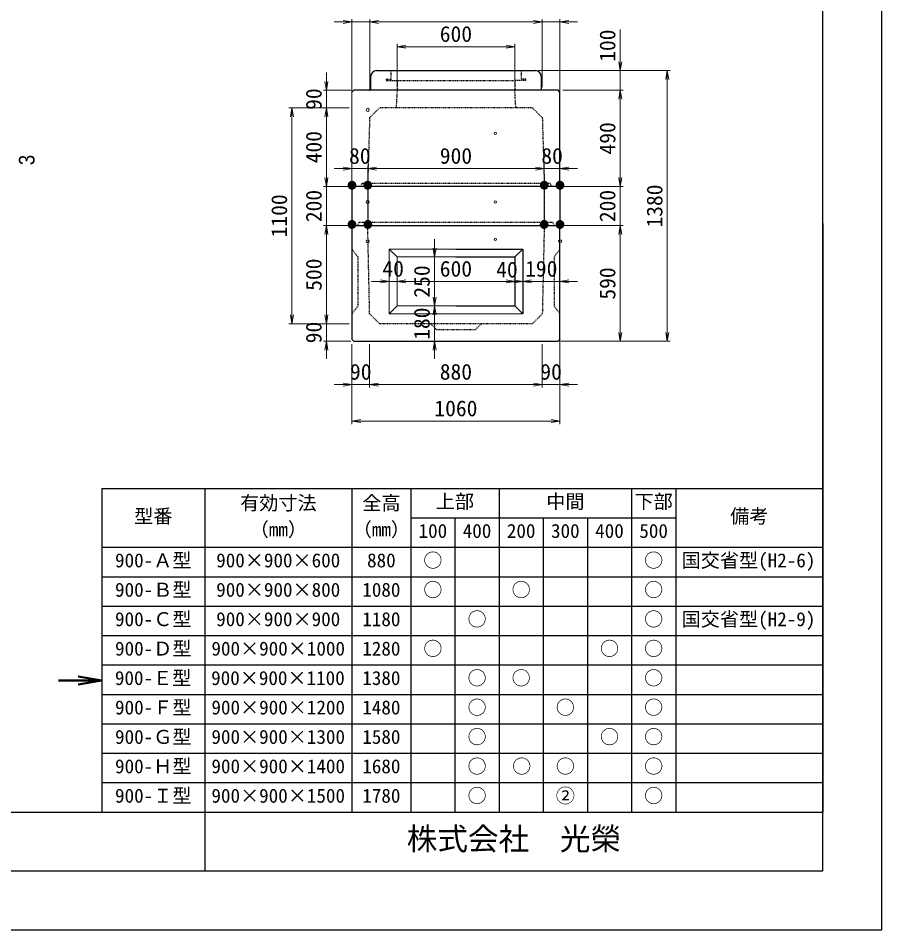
# Model space of a CAD drawing. Units: millimetres, scale not verified. Extents: x -210 to 210, y -148 to 148.
# Drawn here: x 63.3 to 210, y -148.5 to 6.4 of the extents above; entities that cross this region are included whole.
import ezdxf
from ezdxf.enums import TextEntityAlignment as Align

# ---------------------------------------------------------------- set-up
doc = ezdxf.new("R2010")
doc.units = ezdxf.units.MM
doc.linetypes.add('USER2', pattern=[4.7625, 3.175, -1.5875])
doc.layers.add('0-0', color=7, linetype='Continuous')
for name, color, linetype, lineweight in [('0-1_0', 9, 'Continuous', 25), ('0-2_dims', 2, 'Continuous', 13), ('0-3_pen1実線', 4, 'Continuous', 13), ('0-4_pen2実線', 3, 'Continuous', 13), ('0-5_pen3実線', 7, 'Continuous', 25), ('0-6_pen4実線', 6, 'Continuous', 25), ('0-8_pen2破線', 3, 'USER2', 25), ('0-B_draw', 7, 'Continuous', 13)]:
    doc.layers.add(name, color=color, linetype=linetype, lineweight=lineweight)
doc.styles.add('ＭＳ ゴシック', font='')
doc.styles.add('ＭＳ Ｐゴシック', font='')
doc.styles.get('ＭＳ ゴシック').set_extended_font_data('MS Gothic')
doc.styles.get('ＭＳ Ｐゴシック').set_extended_font_data('MS PGothic')

# ---------------------------------------------------------------- blocks, each defined once
blk = doc.blocks.new('部分図 1')
at = {"layer": '0-1_0'}
blk.add_lwpolyline([(0, 0), (12600, 0), (12600, 8910), (0, 8910)], close=True, dxfattribs=at)
at = {"layer": '0-2_dims', "lineweight": 18}
for p, q in [((9900, 4628), (9810, 4628)), ((9900, 4272.5), (9900, 4643)), ((9900, 4628), (9990.3, 4628)), ((9990.3, 4276.4), (9990.3, 4643)), ((9990.3, 4276.4), (9990.3, 4643)), ((9990.3, 4628), (10080.3, 4628)), ((9990.3, 4628), (10870, 4628)), ((10870, 4628), (10780, 4628)), ((10870, 4295), (10870, 4643)), ((10870, 4295), (10870, 4643)), ((10870, 4628), (10960, 4628)), ((10960, 4273), (10960, 4643)), ((10960, 4628), (11050, 4628)), ((11267, 4380), (11267, 4590)), ((10130, 4295), (10130, 4517)), ((10730, 4295), (10730, 4517)), ((10130, 4502), (10730, 4502)), ((9770, 4280), (9770, 4370)), ((10850, 4380), (11282, 4380)), ((10880, 4380), (11522, 4380)), ((11267, 4380), (11267, 4280)), ((11507, 4380), (11507, 3000)), ((9895, 4280), (9755, 4280)), ((9770, 4280), (9770, 4190)), ((10975, 4280), (11282, 4280)), ((10975, 4280), (11282, 4280)), ((11267, 4280), (11267, 4190)), ((11267, 4280), (11267, 3790)), ((9870, 4190), (9579, 4190)), ((9594, 4190), (9594, 3090)), ((9885, 4190), (9755, 4190)), ((9885, 4190), (9755, 4190)), ((9770, 4190), (9770, 4100)), ((9770, 4190), (9770, 3790)), ((9770, 3790), (9770, 3880)), ((9900, 3880.45), (9810, 3880.45)), ((9900, 3605.2), (9900, 3895.45)), ((9900, 3880.45), (9980.29, 3880.45)), ((9980.29, 3606.93), (9980.29, 3895.45)), ((9980.29, 3606.93), (9980.29, 3895.45)), ((9980.29, 3880.45), (10070.29, 3880.45)), ((9980.29, 3880.45), (10880, 3880.45)), ((10880, 3880.45), (10790, 3880.45)), ((10880, 3606.93), (10880, 3895.45)), ((10880, 3606.93), (10880, 3895.45)), ((10880, 3880.45), (10960, 3880.45)), ((10960, 3603.42), (10960, 3895.45)), ((10960, 3880.45), (11050, 3880.45)), ((11267, 3790), (11267, 3880)), ((9885, 3790), (9755, 3790)), ((9885, 3790), (9755, 3790)), ((9770, 3790), (9770, 3590)), ((10975, 3790), (11282, 3790)), ((10975, 3790), (11282, 3790)), ((11267, 3790), (11267, 3590)), ((9885, 3590), (9755, 3590)), ((9885, 3590), (9755, 3590)), ((9770, 3590), (9770, 3090)), ((9770, 3590), (9770, 3500)), ((9900, 3590.2), (11028, 3590.2)), ((10975, 3590), (11282, 3590)), ((10975, 3590), (11282, 3590)), ((11267, 3590), (11267, 3000)), ((11267, 3590), (11267, 3500)), ((10321, 3430.2), (10321, 3520.2)), ((10314, 3430.2), (10306, 3430.2)), ((10321, 3430.2), (10321, 3180.2)), ((10090, 3305.2), (10000, 3305.2)), ((10090, 3305.2), (10090, 3320.2)), ((10090, 3305.2), (10130, 3305.2)), ((10130, 3305.2), (10130, 3320.2)), ((10130, 3305.2), (10130, 3320.2)), ((10130, 3305.2), (10220, 3305.2)), ((10130, 3305.2), (10730, 3305.2)), ((10730, 3305.2), (10640, 3305.2)), ((10770, 3305.2), (10680, 3305.2)), ((10730, 3305.2), (10730, 3320.2)), ((10730, 3305.2), (10730, 3320.2)), ((10730, 3305.2), (10770, 3305.2)), ((10770, 3305.2), (10770, 3320.2)), ((10770, 3305.2), (10770, 3320.2)), ((10770, 3305.2), (10860, 3305.2)), ((10770, 3305.2), (10960, 3305.2)), ((10960, 3305.2), (10960, 3320.2)), ((10960, 3305.2), (11050, 3305.2)), ((10321, 3180.2), (10321, 3270.2)), ((9770, 3090), (9770, 3180)), ((10314, 3180.2), (10306, 3180.2)), ((10314, 3180.2), (10306, 3180.2)), ((10321, 3180.2), (10321, 3090.2)), ((10321, 3180.2), (10321, 3000.2)), ((9870, 3090), (9579, 3090)), ((9885, 3090), (9755, 3090)), ((9885, 3090), (9755, 3090)), ((9770, 3090), (9770, 3000)), ((9895, 3000), (9755, 3000)), ((9770, 3000), (9770, 2910)), ((9900, 2984.8), (9900, 2764.7)), ((9989.8, 2984.8), (9989.8, 2764.7)), ((9989.8, 2984.8), (9989.8, 2764.7)), ((10321, 3000.2), (10321, 2910.2)), ((10323, 3000.2), (10336, 3000.2)), ((10870, 2984.8), (10870, 2764.7)), ((10870, 2984.8), (10870, 2764.7)), ((10960, 3018.2), (10960, 2764.7)), ((10965, 3000), (11282, 3000)), ((10985, 3000), (11522, 3000)), ((9900, 2929.9), (9900, 2578.2)), ((10960, 2914.77), (10960, 2578.2)), ((9900, 2779.7), (9810, 2779.7)), ((9900, 2779.7), (9989.8, 2779.7)), ((9989.8, 2779.7), (10079.8, 2779.7)), ((9989.8, 2779.7), (10870, 2779.7)), ((10870, 2779.7), (10780, 2779.7)), ((10870, 2779.7), (10960, 2779.7)), ((10960, 2779.7), (11050, 2779.7)), ((9900, 2593.2), (10960, 2593.2))]:
    blk.add_line(p, q, dxfattribs=at)
at = {"layer": '0-2_dims', "lineweight": 50}
blk.add_line((8625, 1271), (8404, 1271), dxfattribs=at)
at = {"layer": '0-2_dims', "lineweight": 18}
for points in [[(9855, 4620.5), (9900, 4628), (9855, 4635.5)], [(10035.3, 4635.5), (9990.3, 4628), (10035.3, 4620.5)], [(10035.3, 4635.5), (9990.3, 4628), (10035.3, 4620.5)], [(10825, 4620.5), (10870, 4628), (10825, 4635.5)], [(10825, 4620.5), (10870, 4628), (10825, 4635.5)], [(11005, 4635.5), (10960, 4628), (11005, 4620.5)], [(10175, 4509.5), (10130, 4502), (10175, 4494.5)], [(10685, 4494.5), (10730, 4502), (10685, 4509.5)], [(11259.5, 4425), (11267, 4380), (11274.5, 4425)], [(11514.5, 4335), (11507, 4380), (11499.5, 4335)], [(9762.5, 4325), (9770, 4280), (9777.5, 4325)], [(11274.5, 4235), (11267, 4280), (11259.5, 4235)], [(11274.5, 4235), (11267, 4280), (11259.5, 4235)], [(9601.5, 4145), (9594, 4190), (9586.5, 4145)], [(9777.5, 4145), (9770, 4190), (9762.5, 4145)], [(9777.5, 4145), (9770, 4190), (9762.5, 4145)], [(9855, 3872.95), (9900, 3880.45), (9855, 3887.95)], [(10025.29, 3887.95), (9980.29, 3880.45), (10025.29, 3872.95)], [(10025.29, 3887.95), (9980.29, 3880.45), (10025.29, 3872.95)], [(10835, 3872.95), (10880, 3880.45), (10835, 3887.95)], [(10835, 3872.95), (10880, 3880.45), (10835, 3887.95)], [(11005, 3887.95), (10960, 3880.45), (11005, 3872.95)], [(9762.5, 3835), (9770, 3790), (9777.5, 3835)], [(9762.5, 3835), (9770, 3790), (9777.5, 3835)], [(11259.5, 3835), (11267, 3790), (11274.5, 3835)], [(11259.5, 3835), (11267, 3790), (11274.5, 3835)], [(9777.5, 3545), (9770, 3590), (9762.5, 3545)], [(9777.5, 3545), (9770, 3590), (9762.5, 3545)], [(11274.5, 3545), (11267, 3590), (11259.5, 3545)], [(11274.5, 3545), (11267, 3590), (11259.5, 3545)], [(10313.5, 3475.2), (10321, 3430.2), (10328.5, 3475.2)], [(10045, 3297.7), (10090, 3305.2), (10045, 3312.7)], [(10175, 3312.7), (10130, 3305.2), (10175, 3297.7)], [(10175, 3312.7), (10130, 3305.2), (10175, 3297.7)], [(10685, 3297.7), (10730, 3305.2), (10685, 3312.7)], [(10685, 3297.7), (10730, 3305.2), (10685, 3312.7)], [(10725, 3297.7), (10770, 3305.2), (10725, 3312.7)], [(10815, 3312.7), (10770, 3305.2), (10815, 3297.7)], [(11005, 3312.7), (10960, 3305.2), (11005, 3297.7)], [(10313.5, 3225.2), (10321, 3180.2), (10328.5, 3225.2)], [(10328.5, 3135.2), (10321, 3180.2), (10313.5, 3135.2)], [(9586.5, 3135), (9594, 3090), (9601.5, 3135)], [(9762.5, 3135), (9770, 3090), (9777.5, 3135)], [(9762.5, 3135), (9770, 3090), (9777.5, 3135)], [(11259.5, 3045), (11267, 3000), (11274.5, 3045)], [(11499.5, 3045), (11507, 3000), (11514.5, 3045)], [(9777.5, 2955), (9770, 3000), (9762.5, 2955)], [(10328.5, 2955.2), (10321, 3000.2), (10313.5, 2955.2)], [(9855, 2772.2), (9900, 2779.7), (9855, 2787.2)], [(10034.8, 2787.2), (9989.8, 2779.7), (10034.8, 2772.2)], [(10034.8, 2787.2), (9989.8, 2779.7), (10034.8, 2772.2)], [(10825, 2772.2), (10870, 2779.7), (10825, 2787.2)], [(10825, 2772.2), (10870, 2779.7), (10825, 2787.2)], [(11005, 2787.2), (10960, 2779.7), (11005, 2772.2)], [(9945, 2600.7), (9900, 2593.2), (9945, 2585.7)], [(10915, 2585.7), (10960, 2593.2), (10915, 2600.7)]]:
    blk.add_lwpolyline(points, dxfattribs=at)
at = {"layer": '0-2_dims', "lineweight": 50}
blk.add_lwpolyline([(8505, 1251), (8625, 1271), (8505, 1291)], dxfattribs=at)
at = {"layer": '0-3_pen1実線'}
blk.add_line((10730, 4327.02), (10732.98, 4330), dxfattribs=at)
at = {"layer": '0-4_pen2実線'}
blk.add_line((10786, 4336), (10786, 4330), dxfattribs=at)
for centre, radius in [((9980, 4180), 8), ((10630, 4060), 6), ((9980, 3710), 8), ((10630, 3710), 6), ((9980, 3510.2), 8), ((10630, 3520.2), 6), ((10961.1, 3510.2), 8)]:
    blk.add_circle(centre, radius, dxfattribs=at)
at = {"layer": '0-5_pen3実線'}
for p, q in [((10025, 4380), (10835, 4380)), ((9995, 4350), (9995, 4280)), ((10865, 4350), (10865, 4280)), ((10950, 4280), (9910, 4280)), ((10960, 4270), (10950, 4280)), ((10960, 3790), (10960, 4270)), ((9900, 3790), (9900, 3590)), ((10960, 3790), (9900, 3790)), ((10960, 3790), (10960, 3590)), ((9900, 3590), (10960, 3590)), ((10960, 3010.2), (10960, 3590.2)), ((10770, 3470.2), (10730, 3430.2)), ((10430, 3180.2), (10730, 3180.2)), ((10730, 3180.2), (10770, 3140.2)), ((10090, 3140.2), (10767.73, 3142.47)), ((9910, 3000.2), (10950, 3000.2)), ((10960, 3010.2), (10950, 3000.2)), ((9150, 2250), (9150, 600)), ((9900, 2250), (9900, 600)), ((10200, 2250), (10200, 600)), ((10650, 2250), (10650, 600)), ((11325, 2250), (11325, 600)), ((11550, 2250), (11550, 600)), ((10200, 2100), (11550, 2100)), ((10425, 2100), (10425, 600)), ((10875, 2100), (10875, 600)), ((11100, 2100), (11100, 600)), ((8625, 1950), (12300, 1950)), ((8625, 1800), (12300, 1800)), ((8625, 1650), (12300, 1650)), ((8625, 1500), (12300, 1500)), ((8625, 1350), (12300, 1350)), ((8625, 1200), (12300, 1200)), ((8625, 1050), (12300, 1050)), ((8625, 900), (12300, 900)), ((8625, 750), (12300, 750))]:
    blk.add_line(p, q, dxfattribs=at)
for points in [[(9900, 3590.2), (9900, 3010.2), (9910, 3000.2)], [(10430, 3470.2), (10770, 3470.2), (10770, 3140.2)], [(10430, 3430.2), (10730, 3430.2), (10730, 3180.2)]]:
    blk.add_lwpolyline(points, dxfattribs=at)
for centre, start, end in [((10025, 4350), 90, 180), ((10835, 4350), 0, 90)]:
    blk.add_arc(centre, 30, start, end, dxfattribs=at)
at = {"layer": '0-6_pen4実線'}
for p, q in [((12300, 3600), (12300, 2100)), ((8625, 2250), (12300, 2250)), ((8625, 2250), (8625, 600)), ((12300, 2100), (12300, 600)), ((300, 600), (12300, 600)), ((9150, 600), (9150, 300))]:
    blk.add_line(p, q, dxfattribs=at)
blk.add_lwpolyline([(300, 300), (12300, 300), (12300, 8610), (300, 8610)], close=True, dxfattribs=at)
at = {"layer": '0-8_pen2破線'}
for p, q in [((10098, 4380), (10098, 4330)), ((10762, 4380), (10762, 4336)), ((10074, 4336), (10098, 4336)), ((10074, 4336), (10074, 4330)), ((10074, 4330), (10730, 4330)), ((10130, 4330), (10130, 4280)), ((10786, 4330), (10730, 4330)), ((10730, 4330), (10730, 4280)), ((10786, 4336), (10762, 4336)), ((10130, 4280), (10125, 4190)), ((10735, 4190), (10730, 4280)), ((9990, 4140), (10040, 4190)), ((10430, 4190), (10040, 4190)), ((10820, 4190), (10430, 4190)), ((10820, 4190), (10870, 4140)), ((9990, 4140), (9980, 3805)), ((10870, 4140), (10880, 3805)), ((9950, 3805), (9945, 3790)), ((10430, 3805), (9950, 3805)), ((9980, 3790), (9980, 3605)), ((10910, 3805), (10430, 3805)), ((10880, 3790), (10880, 3605)), ((10910, 3805), (10915, 3790)), ((9930, 3590), (9935, 3605)), ((10430, 3605), (9935, 3605)), ((10925, 3605), (10430, 3605)), ((10930, 3590), (10925, 3605)), ((9900, 3470.2), (9930, 3430.2)), ((10960, 3470.2), (10930, 3430.2)), ((9930, 3430.2), (9930, 3180.2)), ((10930, 3430.2), (10930, 3180.2)), ((9930, 3180.2), (9900, 3140.2)), ((10930, 3180.2), (10960, 3140.2)), ((10040, 3090.2), (10820, 3090.2)), ((10330, 3060.2), (10300, 3090.2))]:
    blk.add_line(p, q, dxfattribs=at)
for points in [[(10040, 3090.2), (9990, 3140.2), (9980.32, 3590.2)], [(10880, 3590.2), (10870, 3140.2), (10820, 3090.2)], [(10330, 3060.2), (10530, 3060.2), (10560, 3090.2)]]:
    blk.add_lwpolyline(points, dxfattribs=at)
at = {"layer": '0-B_draw'}
for p, q in [((9900, 4270), (9910, 4280)), ((9900, 4270), (9900, 3790)), ((10090, 3470.2), (10090, 3140.2)), ((10090, 3470.2), (10130, 3430.2)), ((10090, 3470.2), (10430, 3470.2)), ((10130, 3430.2), (10130, 3180.2)), ((10130, 3430.2), (10430, 3430.2)), ((10130, 3180.2), (10090, 3140.2)), ((10130, 3180.2), (10430, 3180.2))]:
    blk.add_line(p, q, dxfattribs=at)
at = {"layer": '0-2_dims', "color": 7, "style": 'ＭＳ ゴシック'}
for s, p in [('600', (10347.5, 4502.5)), ('80', (9885.14, 3880.95)), ('900', (10347.64, 3880.95)), ('80', (10865, 3880.95)), ('40', (10055, 3305.7)), ('600', (10347.5, 3305.7)), ('40', (10635, 3301.2)), ('190', (10782.5, 3305.7)), ('90', (9889.9, 2780.2)), ('880', (10347.4, 2780.2)), ('90', (10860, 2780.2)), ('1060', (10320, 2593.7))]:
    blk.add_text(s, height=80.65, dxfattribs=at).set_placement(p, align=Align.BOTTOM_LEFT)
for s, p in [('100', (11266.5, 4425)), ('90', (9769.5, 4180)), ('490', (11266.5, 3952.5)), ('400', (9769.5, 3907.5)), ('200', (9769.5, 3607.5)), ('200', (11266.5, 3607.5)), ('1380', (11506.5, 3580)), ('1100', (9593.5, 3530)), ('500', (9769.5, 3257.5)), ('250', (10320.5, 3222.7)), ('590', (11266.5, 3212.5)), ('180', (10320.5, 3007.7)), ('90', (9769.5, 2990))]:
    blk.add_text(s, height=80.65, rotation=90, dxfattribs=at).set_placement(p, align=Align.BOTTOM_LEFT)
at = {"layer": '0-2_dims', "color": 7, "style": 'ＭＳ Ｐゴシック', "width": 0.9}
blk.add_text('3', height=79.98, rotation=90, dxfattribs=at).set_placement((8306.31, 3898.14), align=Align.BOTTOM_LEFT)
at = {"layer": '0-2_dims', "color": 1, "style": 'ＭＳ ゴシック'}
for p in [(9875.1, 3765.2), (9955.1, 3765.3), (10855, 3765.2), (10934.99, 3765.3), (9874.9, 3565.2), (9956, 3565.2), (10854.5, 3565.2), (10935.2, 3565.1)]:
    blk.add_text('●', height=36.66, dxfattribs=at).set_placement(p, align=Align.BOTTOM_LEFT)
at = {"layer": '0-5_pen3実線', "style": 'ＭＳ ゴシック'}
for s, height, p in [('有効寸法', 71.47, (9330.03, 2118.76)), ('全高', 71.47, (9952.52, 2118.76)), ('上部', 71.51, (10327.46, 2126.23)), ('中間', 71.46, (10890.02, 2126.26)), ('下部', 71.52, (11339.95, 2126.23)), ('型番', 71.47, (8790.02, 2051.26)), ('備考', 71.45, (11827.54, 2051.27)), ('（mm）', 71.49, (9378.73, 1983.74)), ('（mm）', 71.49, (9903.73, 1983.74)), ('100', 71.47, (10239.39, 1976.26)), ('400', 71.46, (10464.4, 1976.27)), ('200', 71.47, (10689.39, 1976.26)), ('300', 71.47, (10914.39, 1976.26)), ('400', 71.46, (11139.4, 1976.27)), ('500', 71.47, (11364.39, 1976.26)), ('900-Ａ型', 71.47, (8692.52, 1826.25)), ('900×900×600', 71.48, (9208.13, 1826.25)), ('880', 71.47, (9976.89, 1826.26)), ('○', 71.37, (10263.83, 1826.33)), ('○', 71.37, (11388.83, 1826.33)), ('国交省型(H2-6)', 71.48, (11580, 1826.25)), ('900-Ｂ型', 71.47, (8692.52, 1676.25)), ('900×900×800', 71.48, (9208.13, 1676.25)), ('1080', 71.47, (9952.51, 1676.26)), ('○', 71.37, (10263.83, 1676.33)), ('○', 71.37, (10713.83, 1676.33)), ('○', 71.37, (11388.83, 1676.33)), ('900-Ｃ型', 71.47, (8692.52, 1526.25)), ('○', 71.37, (10488.83, 1526.33)), ('○', 71.37, (11388.83, 1526.33)), ('国交省型(H2-9)', 71.48, (11580, 1526.25)), ('900×900×900', 71.48, (9208.13, 1526.25)), ('1180', 71.47, (9952.51, 1526.26)), ('900-Ｄ型', 71.47, (8692.52, 1376.25)), ('900×900×1000', 71.48, (9183.76, 1376.25)), ('1280', 71.47, (9952.51, 1376.26)), ('○', 71.37, (10263.83, 1376.33)), ('○', 71.37, (11163.83, 1376.33)), ('○', 71.37, (11388.83, 1376.33)), ('900-Ｅ型', 71.47, (8691.81, 1226.25)), ('900×900×1100', 71.48, (9182.33, 1226.25)), ('1380', 71.47, (9952.51, 1226.26)), ('○', 71.37, (10488.83, 1226.33)), ('○', 71.37, (10713.83, 1226.33)), ('○', 71.37, (11388.83, 1226.33)), ('900-Ｆ型', 71.47, (8692.52, 1076.25)), ('900×900×1200', 71.48, (9183.76, 1076.25)), ('1480', 71.47, (9952.51, 1076.26)), ('○', 71.37, (10488.83, 1076.33)), ('○', 71.37, (10938.83, 1076.33)), ('○', 71.37, (11388.83, 1076.33)), ('900-Ｇ型', 71.47, (8692.52, 926.25)), ('○', 71.37, (10488.83, 926.33)), ('○', 71.37, (11163.83, 926.33)), ('○', 71.37, (11388.83, 926.33)), ('900×900×1300', 71.48, (9183.76, 926.25)), ('1580', 71.47, (9952.51, 926.26)), ('900-Ｈ型', 71.47, (8692.52, 776.25)), ('900×900×1400', 71.48, (9183.76, 776.25)), ('1680', 71.47, (9952.51, 776.26)), ('○', 71.37, (10488.83, 776.33)), ('○', 71.37, (10716.33, 776.33)), ('○', 71.37, (10938.83, 776.33)), ('○', 71.37, (11388.83, 776.33)), ('900-Ｉ型', 71.47, (8692.52, 626.25)), ('900×900×1500', 71.48, (9183.76, 626.25)), ('1780', 71.47, (9952.51, 626.26)), ('○', 71.37, (10488.83, 626.33)), ('②', 71.47, (10938.76, 626.26)), ('○', 71.37, (11388.83, 626.33)), ('株式会社\u3000光榮', 114.4, (10179.07, 372.01))]:
    blk.add_text(s, height=height, dxfattribs=at).set_placement(p, align=Align.BOTTOM_LEFT)

msp = doc.modelspace()

# ---------------------------------------------------------------- block references
at = {"layer": '0-0', "xscale": 0.0333333, "yscale": 0.0333333}
msp.add_blockref('部分図 1', (-210, -148.5), dxfattribs=at)

doc.saveas('drawing.dxf')
